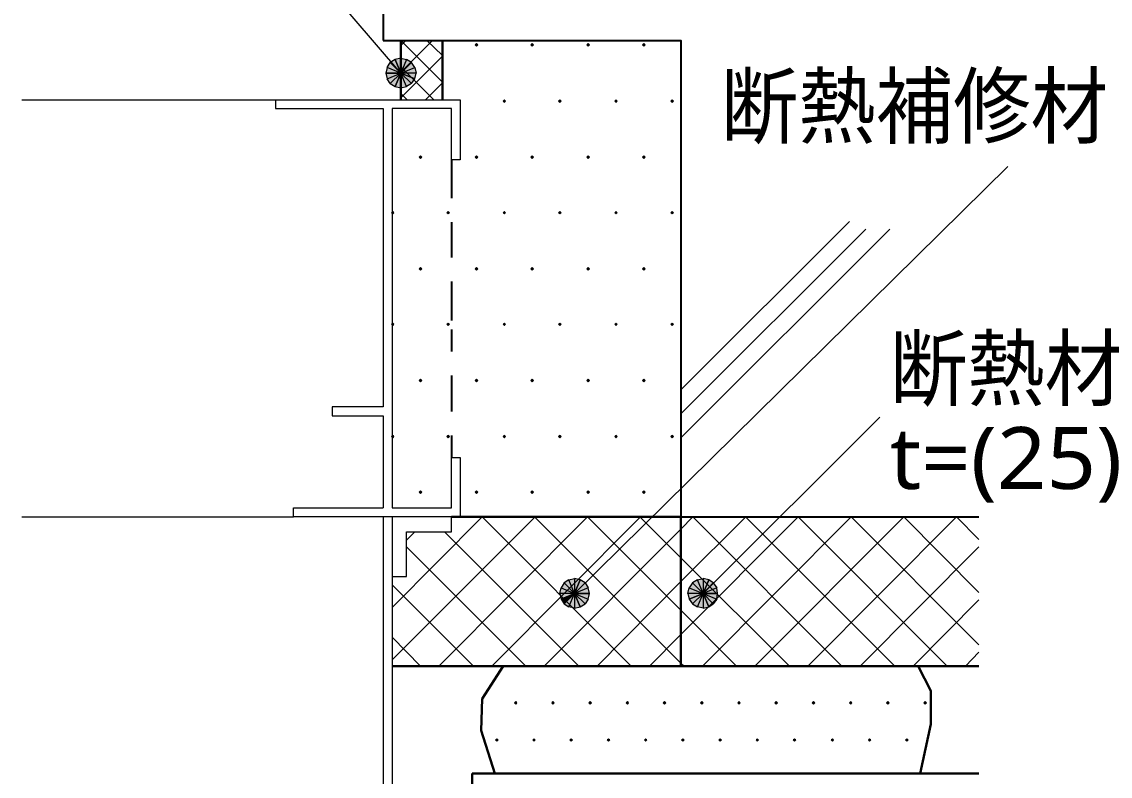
# Model space of a CAD drawing. Header units: millimetres. Extents: x 0 to 420, y 0 to 297.
# Drawn here: x 283.78 to 320.3, y 82.33 to 107.65 of the extents above; entities that cross this region are included whole.
import ezdxf
from ezdxf.enums import TextEntityAlignment as Align

# ---------------------------------------------------------------- set-up
doc = ezdxf.new("R2010")
doc.units = ezdxf.units.MM
doc.styles.add('kst32b', font='NotoSansJP-Variable.ttf')

msp = doc.modelspace()

# ---------------------------------------------------------------- hatches: boundary and pattern name
for points in [[(299.043, 106.913), (299.021, 106.892), (299, 106.871), (299.021, 106.849), (299.043, 106.828), (299.064, 106.849), (299.085, 106.871), (299.064, 106.892), (299.043, 106.913)], [(300.905, 106.913), (300.884, 106.892), (300.863, 106.871), (300.884, 106.849), (300.905, 106.828), (300.927, 106.849), (300.948, 106.871), (300.927, 106.892), (300.905, 106.913)], [(302.789, 106.913), (302.768, 106.892), (302.747, 106.871), (302.768, 106.849), (302.789, 106.828), (302.81, 106.849), (302.832, 106.871), (302.81, 106.892), (302.789, 106.913)], [(304.652, 106.913), (304.631, 106.892), (304.61, 106.871), (304.631, 106.849), (304.652, 106.828), (304.673, 106.849), (304.694, 106.871), (304.673, 106.892), (304.652, 106.913)], [(296.312, 105.473), (296.503, 105.431), (296.503, 105.918), (296.312, 105.473)], [(299.974, 105.029), (299.953, 105.008), (299.932, 104.987), (299.953, 104.966), (299.974, 104.944), (299.995, 104.966), (300.016, 104.987), (299.995, 105.008), (299.974, 105.029)], [(301.837, 105.029), (301.816, 105.008), (301.794, 104.987), (301.816, 104.966), (301.837, 104.944), (301.858, 104.966), (301.879, 104.987), (301.858, 105.008), (301.837, 105.029)], [(303.721, 105.029), (303.699, 105.008), (303.678, 104.987), (303.699, 104.966), (303.721, 104.944), (303.742, 104.966), (303.763, 104.987), (303.742, 105.008), (303.721, 105.029)], [(305.604, 105.029), (305.583, 105.008), (305.562, 104.987), (305.583, 104.966), (305.604, 104.944), (305.625, 104.966), (305.647, 104.987), (305.625, 105.008), (305.604, 105.029)], [(297.159, 103.145), (297.138, 103.124), (297.116, 103.103), (297.138, 103.082), (297.159, 103.061), (297.18, 103.082), (297.201, 103.103), (297.18, 103.124), (297.159, 103.145)], [(299.043, 103.145), (299.021, 103.124), (299, 103.103), (299.021, 103.082), (299.043, 103.061), (299.064, 103.082), (299.085, 103.103), (299.064, 103.124), (299.043, 103.145)], [(300.905, 103.145), (300.884, 103.124), (300.863, 103.103), (300.884, 103.082), (300.905, 103.061), (300.927, 103.082), (300.948, 103.103), (300.927, 103.124), (300.905, 103.145)], [(302.789, 103.145), (302.768, 103.124), (302.747, 103.103), (302.768, 103.082), (302.789, 103.061), (302.81, 103.082), (302.832, 103.103), (302.81, 103.124), (302.789, 103.145)], [(304.652, 103.145), (304.631, 103.124), (304.61, 103.103), (304.631, 103.082), (304.652, 103.061), (304.673, 103.082), (304.694, 103.103), (304.673, 103.124), (304.652, 103.145)], [(296.228, 101.282), (296.206, 101.261), (296.185, 101.24), (296.206, 101.219), (296.228, 101.198), (296.249, 101.219), (296.27, 101.24), (296.249, 101.261), (296.228, 101.282)], [(298.09, 101.282), (298.069, 101.261), (298.048, 101.24), (298.069, 101.219), (298.09, 101.198), (298.111, 101.219), (298.132, 101.24), (298.111, 101.261), (298.09, 101.282)], [(299.974, 101.282), (299.953, 101.261), (299.932, 101.24), (299.953, 101.219), (299.974, 101.198), (299.995, 101.219), (300.016, 101.24), (299.995, 101.261), (299.974, 101.282)], [(301.837, 101.282), (301.816, 101.261), (301.794, 101.24), (301.816, 101.219), (301.837, 101.198), (301.858, 101.219), (301.879, 101.24), (301.858, 101.261), (301.837, 101.282)], [(303.721, 101.282), (303.699, 101.261), (303.678, 101.24), (303.699, 101.219), (303.721, 101.198), (303.742, 101.219), (303.763, 101.24), (303.742, 101.261), (303.721, 101.282)], [(305.604, 101.282), (305.583, 101.261), (305.562, 101.24), (305.583, 101.219), (305.604, 101.198), (305.625, 101.219), (305.647, 101.24), (305.625, 101.261), (305.604, 101.282)], [(297.159, 99.399), (297.138, 99.377), (297.116, 99.356), (297.138, 99.335), (297.159, 99.314), (297.18, 99.335), (297.201, 99.356), (297.18, 99.377), (297.159, 99.399)], [(299.043, 99.399), (299.021, 99.377), (299, 99.356), (299.021, 99.335), (299.043, 99.314), (299.064, 99.335), (299.085, 99.356), (299.064, 99.377), (299.043, 99.399)], [(300.905, 99.399), (300.884, 99.377), (300.863, 99.356), (300.884, 99.335), (300.905, 99.314), (300.927, 99.335), (300.948, 99.356), (300.927, 99.377), (300.905, 99.399)], [(302.789, 99.399), (302.768, 99.377), (302.747, 99.356), (302.768, 99.335), (302.789, 99.314), (302.81, 99.335), (302.832, 99.356), (302.81, 99.377), (302.789, 99.399)], [(304.652, 99.399), (304.631, 99.377), (304.61, 99.356), (304.631, 99.335), (304.652, 99.314), (304.673, 99.335), (304.694, 99.356), (304.673, 99.377), (304.652, 99.399)], [(296.228, 97.536), (296.206, 97.515), (296.185, 97.494), (296.206, 97.472), (296.228, 97.451), (296.249, 97.472), (296.27, 97.494), (296.249, 97.515), (296.228, 97.536)], [(298.09, 97.536), (298.069, 97.515), (298.048, 97.494), (298.069, 97.472), (298.09, 97.451), (298.111, 97.472), (298.132, 97.494), (298.111, 97.515), (298.09, 97.536)], [(299.974, 97.536), (299.953, 97.515), (299.932, 97.494), (299.953, 97.472), (299.974, 97.451), (299.995, 97.472), (300.016, 97.494), (299.995, 97.515), (299.974, 97.536)], [(301.837, 97.536), (301.816, 97.515), (301.794, 97.494), (301.816, 97.472), (301.837, 97.451), (301.858, 97.472), (301.879, 97.494), (301.858, 97.515), (301.837, 97.536)], [(303.721, 97.536), (303.699, 97.515), (303.678, 97.494), (303.699, 97.472), (303.721, 97.451), (303.742, 97.472), (303.763, 97.494), (303.742, 97.515), (303.721, 97.536)], [(305.604, 97.536), (305.583, 97.515), (305.562, 97.494), (305.583, 97.472), (305.604, 97.451), (305.625, 97.472), (305.647, 97.494), (305.625, 97.515), (305.604, 97.536)], [(297.159, 95.652), (297.138, 95.631), (297.116, 95.61), (297.138, 95.589), (297.159, 95.568), (297.18, 95.589), (297.201, 95.61), (297.18, 95.631), (297.159, 95.652)], [(299.043, 95.652), (299.021, 95.631), (299, 95.61), (299.021, 95.589), (299.043, 95.568), (299.064, 95.589), (299.085, 95.61), (299.064, 95.631), (299.043, 95.652)], [(300.905, 95.652), (300.884, 95.631), (300.863, 95.61), (300.884, 95.589), (300.905, 95.568), (300.927, 95.589), (300.948, 95.61), (300.927, 95.631), (300.905, 95.652)], [(302.789, 95.652), (302.768, 95.631), (302.747, 95.61), (302.768, 95.589), (302.789, 95.568), (302.81, 95.589), (302.832, 95.61), (302.81, 95.631), (302.789, 95.652)], [(304.652, 95.652), (304.631, 95.631), (304.61, 95.61), (304.631, 95.589), (304.652, 95.568), (304.673, 95.589), (304.694, 95.61), (304.673, 95.631), (304.652, 95.652)], [(296.228, 93.768), (296.206, 93.747), (296.185, 93.726), (296.206, 93.705), (296.228, 93.684), (296.249, 93.705), (296.27, 93.726), (296.249, 93.747), (296.228, 93.768)], [(298.09, 93.768), (298.069, 93.747), (298.048, 93.726), (298.069, 93.705), (298.09, 93.684), (298.111, 93.705), (298.132, 93.726), (298.111, 93.747), (298.09, 93.768)], [(299.974, 93.768), (299.953, 93.747), (299.932, 93.726), (299.953, 93.705), (299.974, 93.684), (299.995, 93.705), (300.016, 93.726), (299.995, 93.747), (299.974, 93.768)], [(301.837, 93.768), (301.816, 93.747), (301.794, 93.726), (301.816, 93.705), (301.837, 93.684), (301.858, 93.705), (301.879, 93.726), (301.858, 93.747), (301.837, 93.768)], [(303.721, 93.768), (303.699, 93.747), (303.678, 93.726), (303.699, 93.705), (303.721, 93.684), (303.742, 93.705), (303.763, 93.726), (303.742, 93.747), (303.721, 93.768)], [(305.604, 93.768), (305.583, 93.747), (305.562, 93.726), (305.583, 93.705), (305.604, 93.684), (305.625, 93.705), (305.647, 93.726), (305.625, 93.747), (305.604, 93.768)], [(297.159, 91.906), (297.138, 91.884), (297.116, 91.863), (297.138, 91.842), (297.159, 91.821), (297.18, 91.842), (297.201, 91.863), (297.18, 91.884), (297.159, 91.906)], [(299.043, 91.906), (299.021, 91.884), (299, 91.863), (299.021, 91.842), (299.043, 91.821), (299.064, 91.842), (299.085, 91.863), (299.064, 91.884), (299.043, 91.906)], [(300.905, 91.906), (300.884, 91.884), (300.863, 91.863), (300.884, 91.842), (300.905, 91.821), (300.927, 91.842), (300.948, 91.863), (300.927, 91.884), (300.905, 91.906)], [(302.789, 91.906), (302.768, 91.884), (302.747, 91.863), (302.768, 91.842), (302.789, 91.821), (302.81, 91.842), (302.832, 91.863), (302.81, 91.884), (302.789, 91.906)], [(304.652, 91.906), (304.631, 91.884), (304.61, 91.863), (304.631, 91.842), (304.652, 91.821), (304.673, 91.842), (304.694, 91.863), (304.673, 91.884), (304.652, 91.906)], [(301.879, 88.265), (301.985, 88.117), (302.323, 88.455), (301.879, 88.265)], [(306.176, 88.265), (306.282, 88.117), (306.641, 88.455), (306.176, 88.265)], [(300.355, 84.836), (300.334, 84.815), (300.313, 84.794), (300.334, 84.772), (300.355, 84.751), (300.376, 84.772), (300.397, 84.794), (300.376, 84.815), (300.355, 84.836)], [(301.604, 84.836), (301.583, 84.815), (301.562, 84.794), (301.583, 84.772), (301.604, 84.751), (301.625, 84.772), (301.646, 84.794), (301.625, 84.815), (301.604, 84.836)], [(302.853, 84.836), (302.832, 84.815), (302.81, 84.794), (302.832, 84.772), (302.853, 84.751), (302.874, 84.772), (302.895, 84.794), (302.874, 84.815), (302.853, 84.836)], [(304.102, 84.836), (304.08, 84.815), (304.059, 84.794), (304.08, 84.772), (304.102, 84.751), (304.123, 84.772), (304.144, 84.794), (304.123, 84.815), (304.102, 84.836)], [(305.35, 84.836), (305.329, 84.815), (305.308, 84.794), (305.329, 84.772), (305.35, 84.751), (305.371, 84.772), (305.393, 84.794), (305.371, 84.815), (305.35, 84.836)], [(306.599, 84.836), (306.578, 84.815), (306.557, 84.794), (306.578, 84.772), (306.599, 84.751), (306.62, 84.772), (306.641, 84.794), (306.62, 84.815), (306.599, 84.836)], [(307.848, 84.836), (307.827, 84.815), (307.806, 84.794), (307.827, 84.772), (307.848, 84.751), (307.869, 84.772), (307.89, 84.794), (307.869, 84.815), (307.848, 84.836)], [(309.097, 84.836), (309.076, 84.815), (309.054, 84.794), (309.076, 84.772), (309.097, 84.751), (309.118, 84.772), (309.139, 84.794), (309.118, 84.815), (309.097, 84.836)], [(310.346, 84.836), (310.325, 84.815), (310.303, 84.794), (310.325, 84.772), (310.346, 84.751), (310.367, 84.772), (310.388, 84.794), (310.367, 84.815), (310.346, 84.836)], [(311.595, 84.836), (311.573, 84.815), (311.552, 84.794), (311.573, 84.772), (311.595, 84.751), (311.616, 84.772), (311.637, 84.794), (311.616, 84.815), (311.595, 84.836)], [(312.843, 84.836), (312.822, 84.815), (312.801, 84.794), (312.822, 84.772), (312.843, 84.751), (312.864, 84.772), (312.886, 84.794), (312.864, 84.815), (312.843, 84.836)], [(314.092, 84.836), (314.071, 84.815), (314.05, 84.794), (314.071, 84.772), (314.092, 84.751), (314.113, 84.772), (314.135, 84.794), (314.113, 84.815), (314.092, 84.836)], [(299.72, 83.587), (299.699, 83.566), (299.678, 83.545), (299.699, 83.524), (299.72, 83.503), (299.741, 83.524), (299.762, 83.545), (299.741, 83.566), (299.72, 83.587)], [(300.969, 83.587), (300.948, 83.566), (300.927, 83.545), (300.948, 83.524), (300.969, 83.503), (300.99, 83.524), (301.011, 83.545), (300.99, 83.566), (300.969, 83.587)], [(302.218, 83.587), (302.196, 83.566), (302.175, 83.545), (302.196, 83.524), (302.218, 83.503), (302.239, 83.524), (302.26, 83.545), (302.239, 83.566), (302.218, 83.587)], [(303.466, 83.587), (303.445, 83.566), (303.424, 83.545), (303.445, 83.524), (303.466, 83.503), (303.488, 83.524), (303.509, 83.545), (303.488, 83.566), (303.466, 83.587)], [(304.715, 83.587), (304.694, 83.566), (304.673, 83.545), (304.694, 83.524), (304.715, 83.503), (304.737, 83.524), (304.758, 83.545), (304.737, 83.566), (304.715, 83.587)], [(305.964, 83.587), (305.943, 83.566), (305.922, 83.545), (305.943, 83.524), (305.964, 83.503), (305.985, 83.524), (306.007, 83.545), (305.985, 83.566), (305.964, 83.587)], [(307.213, 83.587), (307.192, 83.566), (307.171, 83.545), (307.192, 83.524), (307.213, 83.503), (307.234, 83.524), (307.255, 83.545), (307.234, 83.566), (307.213, 83.587)], [(308.462, 83.587), (308.441, 83.566), (308.42, 83.545), (308.441, 83.524), (308.462, 83.503), (308.483, 83.524), (308.504, 83.545), (308.483, 83.566), (308.462, 83.587)], [(309.711, 83.587), (309.689, 83.566), (309.668, 83.545), (309.689, 83.524), (309.711, 83.503), (309.732, 83.524), (309.753, 83.545), (309.732, 83.566), (309.711, 83.587)], [(310.981, 83.587), (310.96, 83.566), (310.938, 83.545), (310.96, 83.524), (310.981, 83.503), (311.002, 83.524), (311.023, 83.545), (311.002, 83.566), (310.981, 83.587)], [(312.229, 83.587), (312.208, 83.566), (312.187, 83.545), (312.208, 83.524), (312.229, 83.503), (312.251, 83.524), (312.272, 83.545), (312.251, 83.566), (312.229, 83.587)], [(313.478, 83.587), (313.457, 83.566), (313.436, 83.545), (313.457, 83.524), (313.478, 83.503), (313.5, 83.524), (313.521, 83.545), (313.5, 83.566), (313.478, 83.587)]]:
    msp.add_hatch(color=7).paths.add_polyline_path(points)
h = msp.add_hatch(color=7)
h.paths.add_polyline_path([(296.312, 106.384), (296.143, 106.278), (296.503, 105.918), (296.312, 106.384)])
h.paths.add_polyline_path([(296.143, 106.278), (296.503, 105.918), (296.037, 106.109), (296.143, 106.278)])
h.paths.add_polyline_path([(296.503, 105.918), (296.037, 106.109), (295.995, 105.918), (296.503, 105.918)])
h = msp.add_hatch(color=7)
h.paths.add_polyline_path([(296.862, 106.278), (296.693, 106.384), (296.503, 105.918), (296.862, 106.278)])
h.paths.add_polyline_path([(296.693, 106.384), (296.503, 105.918), (296.503, 106.426), (296.693, 106.384)])
h.paths.add_polyline_path([(296.503, 105.918), (296.503, 106.426), (296.312, 106.384), (296.503, 105.918)])
h = msp.add_hatch(color=7)
h.paths.add_polyline_path([(295.995, 105.918), (296.037, 105.727), (296.503, 105.918), (295.995, 105.918)])
h.paths.add_polyline_path([(296.037, 105.727), (296.503, 105.918), (296.143, 105.579), (296.037, 105.727)])
h.paths.add_polyline_path([(296.503, 105.918), (296.143, 105.579), (296.312, 105.473), (296.503, 105.918)])
h = msp.add_hatch(color=7)
h.paths.add_polyline_path([(296.968, 105.727), (297.011, 105.918), (296.503, 105.918), (296.968, 105.727)])
h.paths.add_polyline_path([(297.011, 105.918), (296.503, 105.918), (296.968, 106.109), (297.011, 105.918)])
h.paths.add_polyline_path([(296.503, 105.918), (296.968, 106.109), (296.862, 106.278), (296.503, 105.918)])
h = msp.add_hatch(color=7)
h.paths.add_polyline_path([(296.503, 105.431), (296.693, 105.473), (296.503, 105.918), (296.503, 105.431)])
h.paths.add_polyline_path([(296.693, 105.473), (296.503, 105.918), (296.862, 105.579), (296.693, 105.473)])
h.paths.add_polyline_path([(296.503, 105.918), (296.862, 105.579), (296.968, 105.727), (296.503, 105.918)])
h = msp.add_hatch(color=7)
h.paths.add_polyline_path([(301.985, 88.815), (301.879, 88.646), (302.323, 88.455), (301.985, 88.815)])
h.paths.add_polyline_path([(301.879, 88.646), (302.323, 88.455), (301.837, 88.455), (301.879, 88.646)])
h.paths.add_polyline_path([(302.323, 88.455), (301.837, 88.455), (301.879, 88.265), (302.323, 88.455)])
h = msp.add_hatch(color=7)
h.paths.add_polyline_path([(302.514, 88.921), (302.323, 88.963), (302.323, 88.455), (302.514, 88.921)])
h.paths.add_polyline_path([(302.323, 88.963), (302.323, 88.455), (302.133, 88.921), (302.323, 88.963)])
h.paths.add_polyline_path([(302.323, 88.455), (302.133, 88.921), (301.985, 88.815), (302.323, 88.455)])
h = msp.add_hatch(color=7)
h.paths.add_polyline_path([(302.832, 88.455), (302.789, 88.646), (302.323, 88.455), (302.832, 88.455)])
h.paths.add_polyline_path([(302.789, 88.646), (302.323, 88.455), (302.683, 88.815), (302.789, 88.646)])
h.paths.add_polyline_path([(302.323, 88.455), (302.683, 88.815), (302.514, 88.921), (302.323, 88.455)])
h = msp.add_hatch(color=7)
h.paths.add_polyline_path([(306.282, 88.815), (306.176, 88.646), (306.641, 88.455), (306.282, 88.815)])
h.paths.add_polyline_path([(306.176, 88.646), (306.641, 88.455), (306.134, 88.455), (306.176, 88.646)])
h.paths.add_polyline_path([(306.641, 88.455), (306.134, 88.455), (306.176, 88.265), (306.641, 88.455)])
h = msp.add_hatch(color=7)
h.paths.add_polyline_path([(306.832, 88.921), (306.641, 88.963), (306.641, 88.455), (306.832, 88.921)])
h.paths.add_polyline_path([(306.641, 88.963), (306.641, 88.455), (306.451, 88.921), (306.641, 88.963)])
h.paths.add_polyline_path([(306.641, 88.455), (306.451, 88.921), (306.282, 88.815), (306.641, 88.455)])
h = msp.add_hatch(color=7)
h.paths.add_polyline_path([(307.128, 88.455), (307.107, 88.646), (306.641, 88.455), (307.128, 88.455)])
h.paths.add_polyline_path([(307.107, 88.646), (306.641, 88.455), (306.98, 88.815), (307.107, 88.646)])
h.paths.add_polyline_path([(306.641, 88.455), (306.98, 88.815), (306.832, 88.921), (306.641, 88.455)])
h = msp.add_hatch(color=7)
h.paths.add_polyline_path([(301.985, 88.117), (302.133, 88.011), (302.323, 88.455), (301.985, 88.117)])
h.paths.add_polyline_path([(302.133, 88.011), (302.323, 88.455), (302.323, 87.969), (302.133, 88.011)])
h.paths.add_polyline_path([(302.323, 88.455), (302.323, 87.969), (302.514, 88.011), (302.323, 88.455)])
h = msp.add_hatch(color=7)
h.paths.add_polyline_path([(302.514, 88.011), (302.683, 88.117), (302.323, 88.455), (302.514, 88.011)])
h.paths.add_polyline_path([(302.683, 88.117), (302.323, 88.455), (302.789, 88.265), (302.683, 88.117)])
h.paths.add_polyline_path([(302.323, 88.455), (302.789, 88.265), (302.832, 88.455), (302.323, 88.455)])
h = msp.add_hatch(color=7)
h.paths.add_polyline_path([(306.282, 88.117), (306.451, 88.011), (306.641, 88.455), (306.282, 88.117)])
h.paths.add_polyline_path([(306.451, 88.011), (306.641, 88.455), (306.641, 87.969), (306.451, 88.011)])
h.paths.add_polyline_path([(306.641, 88.455), (306.641, 87.969), (306.832, 88.011), (306.641, 88.455)])
h = msp.add_hatch(color=7)
h.paths.add_polyline_path([(306.832, 88.011), (306.98, 88.117), (306.641, 88.455), (306.832, 88.011)])
h.paths.add_polyline_path([(306.98, 88.117), (306.641, 88.455), (307.107, 88.265), (306.98, 88.117)])
h.paths.add_polyline_path([(306.641, 88.455), (307.107, 88.265), (307.128, 88.455), (306.641, 88.455)])

# ---------------------------------------------------------------- linework, layer by layer
at = {"lineweight": 13}
for points in [[(296.503, 105.918), (292.354, 110.765)], [(296.503, 106.849), (296.672, 107.019)], [(296.503, 105.96), (297.561, 107.019)], [(297.9, 105.622), (296.503, 107.019)], [(297.9, 106.511), (297.371, 107.019)], [(296.503, 105.093), (297.9, 106.489)], [(297.603, 105.029), (296.503, 106.13)], [(297.328, 105.029), (297.9, 105.6)], [(296.714, 105.029), (296.503, 105.241)], [(283.782, 105.029), (292.291, 105.029)], [(292.291, 105.029), (292.291, 104.733)], [(292.291, 105.029), (298.492, 105.029), (298.492, 103.018), (298.196, 103.018), (298.196, 104.733), (296.206, 104.733), (296.206, 91.334)], [(292.291, 104.733), (295.91, 104.733), (295.91, 94.721)], [(302.323, 88.455), (316.865, 102.785)], [(305.901, 95.292), (311.552, 100.944)], [(305.901, 94.488), (312.103, 100.69)], [(305.901, 93.684), (312.907, 100.69)], [(295.91, 94.721), (294.196, 94.721), (294.196, 94.425), (295.91, 94.425), (295.91, 91.334)], [(306.641, 88.455), (312.568, 94.382)], [(298.196, 91.334), (298.196, 93.027), (298.492, 93.027), (298.492, 91.038)], [(298.492, 91.038), (292.904, 91.038), (292.904, 91.334), (295.91, 91.334)], [(296.206, 91.334), (298.196, 91.334)], [(283.782, 91.038), (292.904, 91.038)], [(295.91, 91.038), (295.91, 78.02)], [(296.206, 87.99), (299.233, 91.038)], [(296.206, 86.233), (301.011, 91.038)], [(296.206, 91.038), (296.206, 78.338)], [(296.206, 89.027), (296.693, 89.027), (296.693, 90.53), (298.196, 90.53), (298.196, 91.038)], [(297.773, 86.021), (302.768, 91.038)], [(304.229, 86.021), (299.233, 91.038)], [(299.551, 86.021), (304.546, 91.038)], [(306.007, 86.021), (305.901, 86.127), (300.99, 91.038)], [(301.307, 86.021), (305.901, 90.614), (306.303, 91.038)], [(307.763, 86.021), (305.901, 87.905), (302.768, 91.038)], [(303.086, 86.021), (305.901, 88.858), (308.081, 91.038)], [(309.541, 86.021), (305.901, 89.662), (304.525, 91.038)], [(304.842, 86.021), (305.901, 87.08), (309.838, 91.038)], [(311.298, 86.021), (306.303, 91.038)], [(306.62, 86.021), (311.616, 91.038)], [(313.076, 86.021), (308.06, 91.038)], [(308.377, 86.021), (313.373, 91.038)], [(314.833, 86.021), (309.838, 91.038)], [(310.155, 86.021), (315.15, 91.038)], [(315.891, 86.741), (311.616, 91.038)], [(315.891, 88.498), (313.373, 91.038)], [(315.891, 90.276), (315.15, 91.038)], [(296.693, 90.255), (296.968, 90.53)], [(302.472, 86.021), (297.963, 90.53)], [(300.694, 86.021), (296.693, 90.022)], [(311.912, 86.021), (315.891, 90.022)], [(298.937, 86.021), (296.206, 88.752)], [(313.69, 86.021), (315.891, 88.244)], [(297.159, 86.021), (296.206, 86.995)], [(315.447, 86.021), (315.891, 86.487)]]:
    msp.add_lwpolyline(points, dxfattribs=at)
at = {"lineweight": 25}
for points in [[(295.91, 110.638), (295.91, 107.019)], [(295.91, 107.019), (305.901, 107.019), (305.901, 91.038)], [(298.196, 103.018), (298.196, 101.727)], [(298.196, 100.923), (298.196, 99.737)], [(298.196, 98.933), (298.196, 97.621)], [(298.196, 97.324), (298.196, 96.584)], [(298.196, 95.779), (298.196, 94.573)], [(298.196, 93.768), (298.196, 93.027)], [(305.901, 91.038), (315.891, 91.038)]]:
    msp.add_lwpolyline(points, dxfattribs=at)
at = {"lineweight": 30}
for points in [[(296.503, 107.019), (296.503, 105.029)], [(297.9, 107.019), (297.9, 105.029)], [(298.196, 91.038), (305.901, 91.038), (305.901, 86.021)], [(296.206, 86.021), (315.891, 86.021)], [(299.932, 86.021), (299.233, 84.921), (299.191, 83.862), (299.657, 82.423)], [(313.859, 86.021), (314.283, 85.196), (314.283, 84.074), (313.923, 82.423)], [(298.895, 82.423), (315.891, 82.423)], [(298.895, 82.423), (298.895, 80.031), (315.891, 80.031)]]:
    msp.add_lwpolyline(points, dxfattribs=at)
at = {"lineweight": 0}
for points in [[(299.043, 106.913), (299.021, 106.892), (299, 106.871), (299.021, 106.849), (299.043, 106.828), (299.064, 106.849), (299.085, 106.871), (299.064, 106.892)], [(300.905, 106.913), (300.884, 106.892), (300.863, 106.871), (300.884, 106.849), (300.905, 106.828), (300.927, 106.849), (300.948, 106.871), (300.927, 106.892)], [(302.789, 106.913), (302.768, 106.892), (302.747, 106.871), (302.768, 106.849), (302.789, 106.828), (302.81, 106.849), (302.832, 106.871), (302.81, 106.892)], [(304.652, 106.913), (304.631, 106.892), (304.61, 106.871), (304.631, 106.849), (304.652, 106.828), (304.673, 106.849), (304.694, 106.871), (304.673, 106.892)], [(296.312, 106.384), (296.143, 106.278), (296.503, 105.918)], [(296.503, 105.918), (296.503, 106.426), (296.312, 106.384)], [(296.693, 106.384), (296.503, 105.918), (296.503, 106.426)], [(296.862, 106.278), (296.693, 106.384), (296.503, 105.918)], [(296.503, 105.918), (296.037, 106.109), (295.995, 105.918)], [(295.995, 105.918), (296.037, 105.727), (296.503, 105.918)], [(296.143, 106.278), (296.503, 105.918), (296.037, 106.109)], [(296.037, 105.727), (296.503, 105.918), (296.143, 105.579)], [(296.503, 105.918), (296.143, 105.579), (296.312, 105.473)], [(296.312, 105.473), (296.503, 105.431), (296.503, 105.918)], [(296.503, 105.918), (296.968, 106.109), (296.862, 106.278)], [(297.011, 105.918), (296.503, 105.918), (296.968, 106.109)], [(296.503, 105.431), (296.693, 105.473), (296.503, 105.918)], [(296.693, 105.473), (296.503, 105.918), (296.862, 105.579)], [(296.503, 105.918), (296.862, 105.579), (296.968, 105.727)], [(296.968, 105.727), (297.011, 105.918), (296.503, 105.918)], [(299.974, 105.029), (299.953, 105.008), (299.932, 104.987), (299.953, 104.966), (299.974, 104.944), (299.995, 104.966), (300.016, 104.987), (299.995, 105.008)], [(301.837, 105.029), (301.816, 105.008), (301.794, 104.987), (301.816, 104.966), (301.837, 104.944), (301.858, 104.966), (301.879, 104.987), (301.858, 105.008)], [(303.721, 105.029), (303.699, 105.008), (303.678, 104.987), (303.699, 104.966), (303.721, 104.944), (303.742, 104.966), (303.763, 104.987), (303.742, 105.008)], [(305.604, 105.029), (305.583, 105.008), (305.562, 104.987), (305.583, 104.966), (305.604, 104.944), (305.625, 104.966), (305.647, 104.987), (305.625, 105.008)], [(297.159, 103.145), (297.138, 103.124), (297.116, 103.103), (297.138, 103.082), (297.159, 103.061), (297.18, 103.082), (297.201, 103.103), (297.18, 103.124)], [(299.043, 103.145), (299.021, 103.124), (299, 103.103), (299.021, 103.082), (299.043, 103.061), (299.064, 103.082), (299.085, 103.103), (299.064, 103.124)], [(300.905, 103.145), (300.884, 103.124), (300.863, 103.103), (300.884, 103.082), (300.905, 103.061), (300.927, 103.082), (300.948, 103.103), (300.927, 103.124)], [(302.789, 103.145), (302.768, 103.124), (302.747, 103.103), (302.768, 103.082), (302.789, 103.061), (302.81, 103.082), (302.832, 103.103), (302.81, 103.124)], [(304.652, 103.145), (304.631, 103.124), (304.61, 103.103), (304.631, 103.082), (304.652, 103.061), (304.673, 103.082), (304.694, 103.103), (304.673, 103.124)], [(296.228, 101.282), (296.206, 101.261), (296.185, 101.24), (296.206, 101.219), (296.228, 101.198), (296.249, 101.219), (296.27, 101.24), (296.249, 101.261)], [(298.09, 101.282), (298.069, 101.261), (298.048, 101.24), (298.069, 101.219), (298.09, 101.198), (298.111, 101.219), (298.132, 101.24), (298.111, 101.261)], [(299.974, 101.282), (299.953, 101.261), (299.932, 101.24), (299.953, 101.219), (299.974, 101.198), (299.995, 101.219), (300.016, 101.24), (299.995, 101.261)], [(301.837, 101.282), (301.816, 101.261), (301.794, 101.24), (301.816, 101.219), (301.837, 101.198), (301.858, 101.219), (301.879, 101.24), (301.858, 101.261)], [(303.721, 101.282), (303.699, 101.261), (303.678, 101.24), (303.699, 101.219), (303.721, 101.198), (303.742, 101.219), (303.763, 101.24), (303.742, 101.261)], [(305.604, 101.282), (305.583, 101.261), (305.562, 101.24), (305.583, 101.219), (305.604, 101.198), (305.625, 101.219), (305.647, 101.24), (305.625, 101.261)], [(297.159, 99.399), (297.138, 99.377), (297.116, 99.356), (297.138, 99.335), (297.159, 99.314), (297.18, 99.335), (297.201, 99.356), (297.18, 99.377)], [(299.043, 99.399), (299.021, 99.377), (299, 99.356), (299.021, 99.335), (299.043, 99.314), (299.064, 99.335), (299.085, 99.356), (299.064, 99.377)], [(300.905, 99.399), (300.884, 99.377), (300.863, 99.356), (300.884, 99.335), (300.905, 99.314), (300.927, 99.335), (300.948, 99.356), (300.927, 99.377)], [(302.789, 99.399), (302.768, 99.377), (302.747, 99.356), (302.768, 99.335), (302.789, 99.314), (302.81, 99.335), (302.832, 99.356), (302.81, 99.377)], [(304.652, 99.399), (304.631, 99.377), (304.61, 99.356), (304.631, 99.335), (304.652, 99.314), (304.673, 99.335), (304.694, 99.356), (304.673, 99.377)], [(296.228, 97.536), (296.206, 97.515), (296.185, 97.494), (296.206, 97.472), (296.228, 97.451), (296.249, 97.472), (296.27, 97.494), (296.249, 97.515)], [(298.09, 97.536), (298.069, 97.515), (298.048, 97.494), (298.069, 97.472), (298.09, 97.451), (298.111, 97.472), (298.132, 97.494), (298.111, 97.515)], [(299.974, 97.536), (299.953, 97.515), (299.932, 97.494), (299.953, 97.472), (299.974, 97.451), (299.995, 97.472), (300.016, 97.494), (299.995, 97.515)], [(301.837, 97.536), (301.816, 97.515), (301.794, 97.494), (301.816, 97.472), (301.837, 97.451), (301.858, 97.472), (301.879, 97.494), (301.858, 97.515)], [(303.721, 97.536), (303.699, 97.515), (303.678, 97.494), (303.699, 97.472), (303.721, 97.451), (303.742, 97.472), (303.763, 97.494), (303.742, 97.515)], [(305.604, 97.536), (305.583, 97.515), (305.562, 97.494), (305.583, 97.472), (305.604, 97.451), (305.625, 97.472), (305.647, 97.494), (305.625, 97.515)], [(297.159, 95.652), (297.138, 95.631), (297.116, 95.61), (297.138, 95.589), (297.159, 95.568), (297.18, 95.589), (297.201, 95.61), (297.18, 95.631)], [(299.043, 95.652), (299.021, 95.631), (299, 95.61), (299.021, 95.589), (299.043, 95.568), (299.064, 95.589), (299.085, 95.61), (299.064, 95.631)], [(300.905, 95.652), (300.884, 95.631), (300.863, 95.61), (300.884, 95.589), (300.905, 95.568), (300.927, 95.589), (300.948, 95.61), (300.927, 95.631)], [(302.789, 95.652), (302.768, 95.631), (302.747, 95.61), (302.768, 95.589), (302.789, 95.568), (302.81, 95.589), (302.832, 95.61), (302.81, 95.631)], [(304.652, 95.652), (304.631, 95.631), (304.61, 95.61), (304.631, 95.589), (304.652, 95.568), (304.673, 95.589), (304.694, 95.61), (304.673, 95.631)], [(296.228, 93.768), (296.206, 93.747), (296.185, 93.726), (296.206, 93.705), (296.228, 93.684), (296.249, 93.705), (296.27, 93.726), (296.249, 93.747)], [(298.09, 93.768), (298.069, 93.747), (298.048, 93.726), (298.069, 93.705), (298.09, 93.684), (298.111, 93.705), (298.132, 93.726), (298.111, 93.747)], [(299.974, 93.768), (299.953, 93.747), (299.932, 93.726), (299.953, 93.705), (299.974, 93.684), (299.995, 93.705), (300.016, 93.726), (299.995, 93.747)], [(301.837, 93.768), (301.816, 93.747), (301.794, 93.726), (301.816, 93.705), (301.837, 93.684), (301.858, 93.705), (301.879, 93.726), (301.858, 93.747)], [(303.721, 93.768), (303.699, 93.747), (303.678, 93.726), (303.699, 93.705), (303.721, 93.684), (303.742, 93.705), (303.763, 93.726), (303.742, 93.747)], [(305.604, 93.768), (305.583, 93.747), (305.562, 93.726), (305.583, 93.705), (305.604, 93.684), (305.625, 93.705), (305.647, 93.726), (305.625, 93.747)], [(297.159, 91.906), (297.138, 91.884), (297.116, 91.863), (297.138, 91.842), (297.159, 91.821), (297.18, 91.842), (297.201, 91.863), (297.18, 91.884)], [(299.043, 91.906), (299.021, 91.884), (299, 91.863), (299.021, 91.842), (299.043, 91.821), (299.064, 91.842), (299.085, 91.863), (299.064, 91.884)], [(300.905, 91.906), (300.884, 91.884), (300.863, 91.863), (300.884, 91.842), (300.905, 91.821), (300.927, 91.842), (300.948, 91.863), (300.927, 91.884)], [(302.789, 91.906), (302.768, 91.884), (302.747, 91.863), (302.768, 91.842), (302.789, 91.821), (302.81, 91.842), (302.832, 91.863), (302.81, 91.884)], [(304.652, 91.906), (304.631, 91.884), (304.61, 91.863), (304.631, 91.842), (304.652, 91.821), (304.673, 91.842), (304.694, 91.863), (304.673, 91.884)], [(301.985, 88.815), (301.879, 88.646), (302.323, 88.455)], [(302.323, 88.455), (302.133, 88.921), (301.985, 88.815)], [(302.323, 88.963), (302.323, 88.455), (302.133, 88.921)], [(302.514, 88.921), (302.323, 88.963), (302.323, 88.455)], [(302.323, 88.455), (302.683, 88.815), (302.514, 88.921)], [(302.789, 88.646), (302.323, 88.455), (302.683, 88.815)], [(306.282, 88.815), (306.176, 88.646), (306.641, 88.455)], [(306.641, 88.455), (306.451, 88.921), (306.282, 88.815)], [(306.641, 88.963), (306.641, 88.455), (306.451, 88.921)], [(306.832, 88.921), (306.641, 88.963), (306.641, 88.455)], [(306.641, 88.455), (306.98, 88.815), (306.832, 88.921)], [(307.107, 88.646), (306.641, 88.455), (306.98, 88.815)], [(301.879, 88.646), (302.323, 88.455), (301.837, 88.455)], [(302.323, 88.455), (301.837, 88.455), (301.879, 88.265)], [(301.879, 88.265), (301.985, 88.117), (302.323, 88.455)], [(301.985, 88.117), (302.133, 88.011), (302.323, 88.455)], [(302.133, 88.011), (302.323, 88.455), (302.323, 87.969)], [(302.832, 88.455), (302.789, 88.646), (302.323, 88.455)], [(302.323, 88.455), (302.323, 87.969), (302.514, 88.011)], [(302.514, 88.011), (302.683, 88.117), (302.323, 88.455)], [(302.683, 88.117), (302.323, 88.455), (302.789, 88.265)], [(302.323, 88.455), (302.789, 88.265), (302.832, 88.455)], [(306.176, 88.646), (306.641, 88.455), (306.134, 88.455)], [(306.641, 88.455), (306.134, 88.455), (306.176, 88.265)], [(306.176, 88.265), (306.282, 88.117), (306.641, 88.455)], [(306.282, 88.117), (306.451, 88.011), (306.641, 88.455)], [(306.451, 88.011), (306.641, 88.455), (306.641, 87.969)], [(307.128, 88.455), (307.107, 88.646), (306.641, 88.455)], [(306.641, 88.455), (306.641, 87.969), (306.832, 88.011)], [(306.832, 88.011), (306.98, 88.117), (306.641, 88.455)], [(306.98, 88.117), (306.641, 88.455), (307.107, 88.265)], [(306.641, 88.455), (307.107, 88.265), (307.128, 88.455)], [(300.355, 84.836), (300.334, 84.815), (300.313, 84.794), (300.334, 84.772), (300.355, 84.751), (300.376, 84.772), (300.397, 84.794), (300.376, 84.815)], [(301.604, 84.836), (301.583, 84.815), (301.562, 84.794), (301.583, 84.772), (301.604, 84.751), (301.625, 84.772), (301.646, 84.794), (301.625, 84.815)], [(302.853, 84.836), (302.832, 84.815), (302.81, 84.794), (302.832, 84.772), (302.853, 84.751), (302.874, 84.772), (302.895, 84.794), (302.874, 84.815)], [(304.102, 84.836), (304.08, 84.815), (304.059, 84.794), (304.08, 84.772), (304.102, 84.751), (304.123, 84.772), (304.144, 84.794), (304.123, 84.815)], [(305.35, 84.836), (305.329, 84.815), (305.308, 84.794), (305.329, 84.772), (305.35, 84.751), (305.371, 84.772), (305.393, 84.794), (305.371, 84.815)], [(306.599, 84.836), (306.578, 84.815), (306.557, 84.794), (306.578, 84.772), (306.599, 84.751), (306.62, 84.772), (306.641, 84.794), (306.62, 84.815)], [(307.848, 84.836), (307.827, 84.815), (307.806, 84.794), (307.827, 84.772), (307.848, 84.751), (307.869, 84.772), (307.89, 84.794), (307.869, 84.815)], [(309.097, 84.836), (309.076, 84.815), (309.054, 84.794), (309.076, 84.772), (309.097, 84.751), (309.118, 84.772), (309.139, 84.794), (309.118, 84.815)], [(310.346, 84.836), (310.325, 84.815), (310.303, 84.794), (310.325, 84.772), (310.346, 84.751), (310.367, 84.772), (310.388, 84.794), (310.367, 84.815)], [(311.595, 84.836), (311.573, 84.815), (311.552, 84.794), (311.573, 84.772), (311.595, 84.751), (311.616, 84.772), (311.637, 84.794), (311.616, 84.815)], [(312.843, 84.836), (312.822, 84.815), (312.801, 84.794), (312.822, 84.772), (312.843, 84.751), (312.864, 84.772), (312.886, 84.794), (312.864, 84.815)], [(314.092, 84.836), (314.071, 84.815), (314.05, 84.794), (314.071, 84.772), (314.092, 84.751), (314.113, 84.772), (314.135, 84.794), (314.113, 84.815)], [(299.72, 83.587), (299.699, 83.566), (299.678, 83.545), (299.699, 83.524), (299.72, 83.503), (299.741, 83.524), (299.762, 83.545), (299.741, 83.566)], [(300.969, 83.587), (300.948, 83.566), (300.927, 83.545), (300.948, 83.524), (300.969, 83.503), (300.99, 83.524), (301.011, 83.545), (300.99, 83.566)], [(302.218, 83.587), (302.196, 83.566), (302.175, 83.545), (302.196, 83.524), (302.218, 83.503), (302.239, 83.524), (302.26, 83.545), (302.239, 83.566)], [(303.466, 83.587), (303.445, 83.566), (303.424, 83.545), (303.445, 83.524), (303.466, 83.503), (303.488, 83.524), (303.509, 83.545), (303.488, 83.566)], [(304.715, 83.587), (304.694, 83.566), (304.673, 83.545), (304.694, 83.524), (304.715, 83.503), (304.737, 83.524), (304.758, 83.545), (304.737, 83.566)], [(305.964, 83.587), (305.943, 83.566), (305.922, 83.545), (305.943, 83.524), (305.964, 83.503), (305.985, 83.524), (306.007, 83.545), (305.985, 83.566)], [(307.213, 83.587), (307.192, 83.566), (307.171, 83.545), (307.192, 83.524), (307.213, 83.503), (307.234, 83.524), (307.255, 83.545), (307.234, 83.566)], [(308.462, 83.587), (308.441, 83.566), (308.42, 83.545), (308.441, 83.524), (308.462, 83.503), (308.483, 83.524), (308.504, 83.545), (308.483, 83.566)], [(309.711, 83.587), (309.689, 83.566), (309.668, 83.545), (309.689, 83.524), (309.711, 83.503), (309.732, 83.524), (309.753, 83.545), (309.732, 83.566)], [(310.981, 83.587), (310.96, 83.566), (310.938, 83.545), (310.96, 83.524), (310.981, 83.503), (311.002, 83.524), (311.023, 83.545), (311.002, 83.566)], [(312.229, 83.587), (312.208, 83.566), (312.187, 83.545), (312.208, 83.524), (312.229, 83.503), (312.251, 83.524), (312.272, 83.545), (312.251, 83.566)], [(313.478, 83.587), (313.457, 83.566), (313.436, 83.545), (313.457, 83.524), (313.478, 83.503), (313.5, 83.524), (313.521, 83.545), (313.5, 83.566)]]:
    msp.add_lwpolyline(points, close=True, dxfattribs=at)

# ---------------------------------------------------------------- texts
at = {"style": 'kst32b'}
for s, p, p2 in [('断熱補修材', (307.234, 103.78), (320.229, 103.78)), ('断熱材', (312.907, 94.975), (320.704, 94.975)), ('t=(25)', (312.907, 91.969), (320.704, 91.969))]:
    msp.add_text(s, height=2.0791, dxfattribs=at).set_placement(p, p2, align=Align.FIT)

doc.saveas('drawing.dxf')
